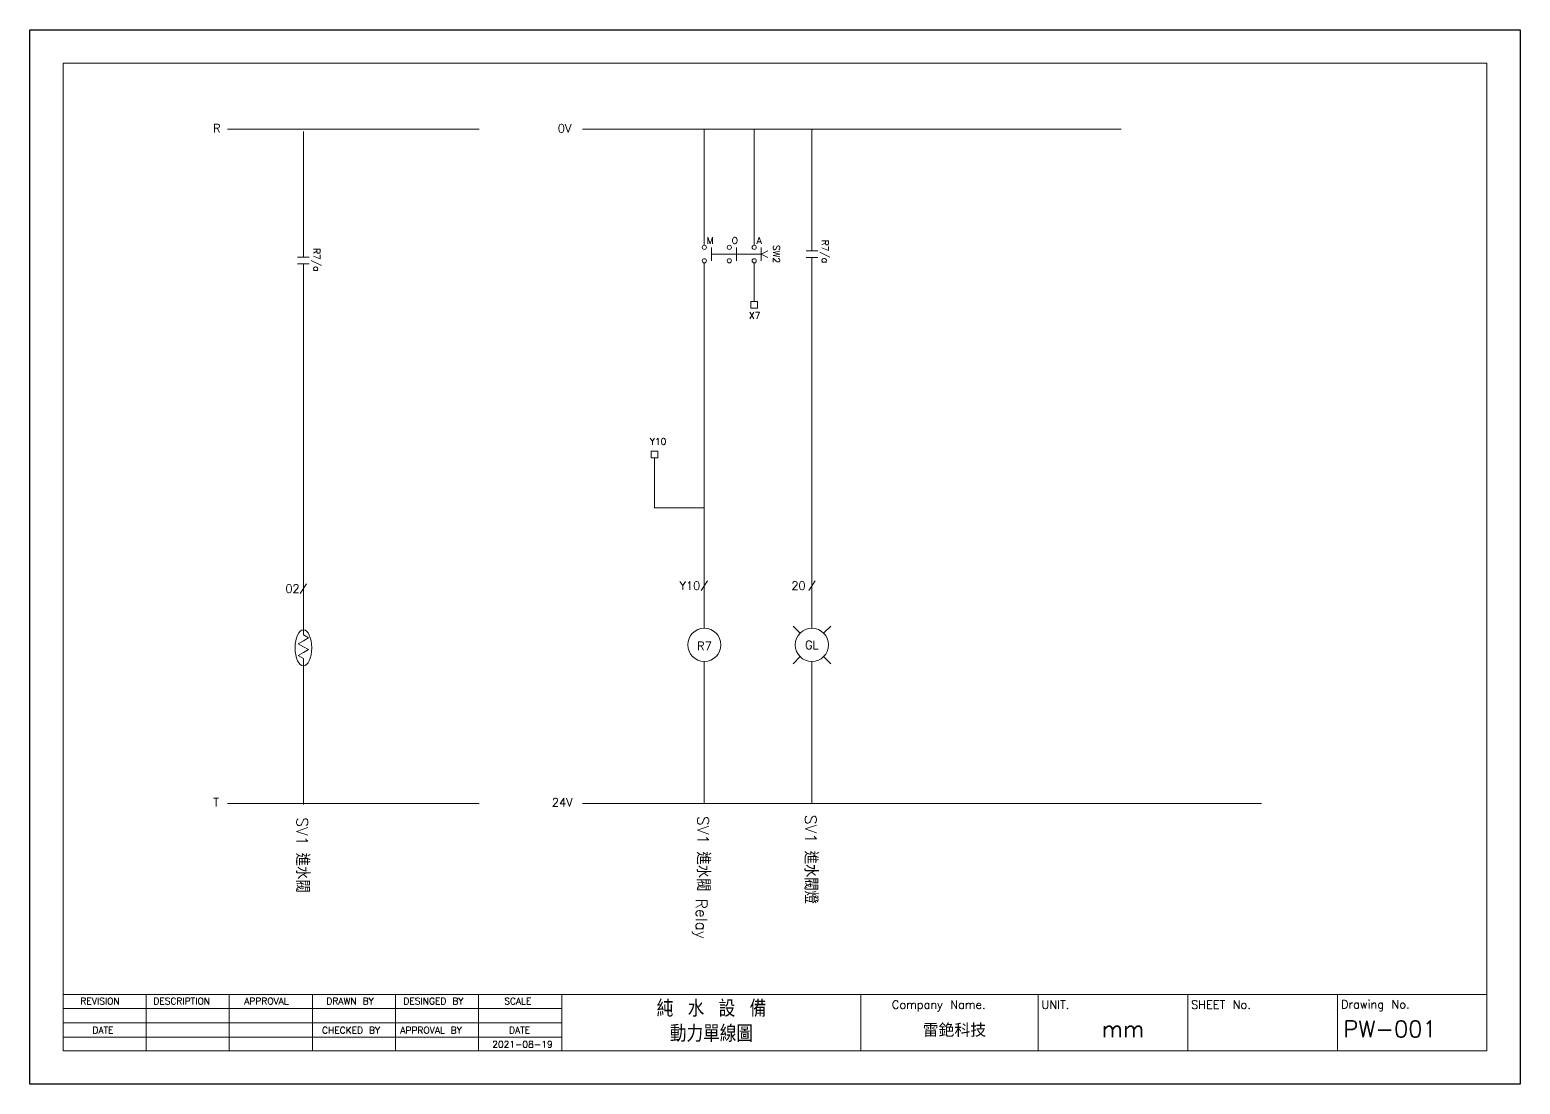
# Model space of a CAD drawing. Header units: millimetres. Extents: x 1497 to 5358, y 966 to 1803.
# Drawn here: x 3279.3 to 3576.3, y 966.4 to 1176.4 of the extents above; entities that cross this region are included whole.
import ezdxf

# ---------------------------------------------------------------- set-up
doc = ezdxf.new("R2010")
doc.units = ezdxf.units.MM
doc.styles.add('rcs', font='txt.shx')
doc.styles.add('ting', font='monotxt.shx', dxfattribs={"height": 800, "bigfont": 'chineset.shx'})
doc.styles.add('型式1', font='')
doc.styles.get('型式1').set_extended_font_data('MingLiU')

msp = doc.modelspace()

# ---------------------------------------------------------------- linework, layer by layer
at = {"lineweight": 0}
for p, q in [((3285.92, 1169.76), (3569.67, 1169.76)), ((3285.92, 973.01), (3285.92, 1169.76)), ((3569.67, 1169.76), (3569.67, 973.01)), ((3318.67, 1156.57), (3368.87, 1156.57)), ((3333.83, 1156.14, 0), (3333.83, 1131.11)), ((3389.45, 1156.57), (3496.78, 1156.57)), ((3413.71, 1156.57, 0), (3413.71, 1135.37, 0)), ((3423.65, 1156.57), (3423.65, 1133.48, 0)), ((3435.15, 1156.57), (3435.15, 1136.7)), ((3413.71, 1136.7, 0), (3413.71, 1133.48, 0)), ((3435.15, 1136.7), (3435.15, 1132.39)), ((3415.12, 1130.39, 0), (3415.12, 1133.06, 0)), ((3415.12, 1131.73, 0), (3425.06, 1131.73, 0)), ((3420.09, 1130.39, 0), (3420.09, 1133.06, 0)), ((3425.06, 1130.39, 0), (3425.06, 1133.06, 0)), ((3425.06, 1131.73, 0), (3426.34, 1132.39, 0)), ((3425.06, 1131.73, 0), (3426.34, 1131.07, 0)), ((3433.99, 1132.39), (3436.31, 1132.39)), ((3332.67, 1131.11), (3334.98, 1131.11)), ((3332.67, 1129.79), (3334.98, 1129.79)), ((3333.83, 1129.79), (3333.82, 1071.42)), ((3413.71, 1129.98, 0), (3413.71, 1126.76, 0)), ((3423.65, 1129.98, 0), (3423.65, 1122.28, 0)), ((3433.99, 1131.07), (3436.31, 1131.07)), ((3435.15, 1131.07), (3435.15, 1126.76)), ((3413.71, 1126.76, 0), (3413.71, 1057.2, 0)), ((3435.15, 1126.76), (3435.15, 1057.2)), ((3422.98, 1122.28, 0), (3424.31, 1122.28, 0)), ((3422.98, 1120.96, 0), (3422.98, 1122.28, 0)), ((3424.31, 1120.96, 0), (3422.98, 1120.96, 0)), ((3424.31, 1122.28, 0), (3424.31, 1120.96, 0)), ((3403.11, 1092.44, 0), (3404.44, 1092.44, 0)), ((3403.11, 1091.11, 0), (3403.11, 1092.44, 0)), ((3404.44, 1091.11, 0), (3403.11, 1091.11, 0)), ((3403.77, 1091.11, 0), (3403.77, 1081.18, 0)), ((3404.44, 1092.44, 0), (3404.44, 1091.11, 0)), ((3413.71, 1081.18, 0), (3403.77, 1081.18, 0)), ((3333.82, 1071.42), (3333.82, 1055.87, 0)), ((3413.09, 1064.7, 0), (3414.33, 1066.66, 0)), ((3434.53, 1064.7), (3435.77, 1066.65)), ((3333.2, 1064.09, 0), (3334.44, 1066.05, 0)), ((3431.4, 1057.63), (3432.8, 1056.23)), ((3438.89, 1057.63), (3437.49, 1056.23)), ((3333.82, 1054.7, 0), (3332.8, 1054.11, 0)), ((3333.82, 1055.87, 0), (3334.84, 1055.29, 0)), ((3333.82, 1054.7, 0), (3334.84, 1055.29, 0)), ((3333.82, 1053.52, 0), (3332.8, 1054.11, 0)), ((3333.82, 1052.34, 0), (3332.8, 1051.75, 0)), ((3333.82, 1051.16, 0), (3332.8, 1051.75, 0)), ((3333.82, 1053.52, 0), (3334.84, 1052.93, 0)), ((3333.82, 1052.34, 0), (3334.84, 1052.93, 0)), ((3432.8, 1051.54), (3431.4, 1050.14)), ((3437.49, 1051.54), (3438.89, 1050.14)), ((3333.82, 1051.15, 0), (3333.82, 1022.06, 0)), ((3333.82, 1050.57, 0), (3333.82, 1022.06, 0)), ((3413.71, 1050.58, 0), (3413.71, 1022.32)), ((3435.15, 1050.57), (3435.15, 1022.32)), ((3318.67, 1022.32), (3368.87, 1022.32)), ((3389.45, 1022.32), (3524.77, 1022.32)), ((3285.92, 984.27), (3569.67, 984.27)), ((3302.48, 973.01), (3302.48, 984.27)), ((3319.04, 972.95), (3319.04, 984.22)), ((3335.6, 972.95), (3335.6, 984.22)), ((3352.16, 972.95), (3352.16, 984.22)), ((3368.73, 972.95), (3368.73, 984.22)), ((3385.29, 973.01), (3385.29, 984.22)), ((3444.91, 973.01), (3444.91, 984.22)), ((3480.24, 973.01), (3480.24, 984.22)), ((3510.05, 973.01), (3510.05, 984.22)), ((3539.86, 973.01), (3539.86, 984.22)), ((3285.92, 981.44), (3385.29, 981.44)), ((3285.92, 978.61), (3385.29, 978.61)), ((3285.92, 975.78), (3385.29, 975.78)), ((3569.67, 973.01), (3285.92, 973.01))]:
    msp.add_line(p, q, dxfattribs=at)
msp.add_lwpolyline([(3576.29, 966.39), (3279.29, 966.39), (3279.29, 1176.39), (3576.29, 1176.39)], close=True)
for centre, radius in [((3413.71, 1133.06, 0), 0.416), ((3418.68, 1133.06, 0), 0.416), ((3423.65, 1133.06, 0), 0.416), ((3413.71, 1130.39, 0), 0.416), ((3418.68, 1130.39, 0), 0.416), ((3423.65, 1130.39, 0), 0.416), ((3413.71, 1053.89, 0), 3.31), ((3435.15, 1053.88), 3.31)]:
    msp.add_circle(centre, radius, dxfattribs=at)
msp.add_ellipse((3333.82, 1053.29, 0), major_axis=(0, 3.62), ratio=0.457446, dxfattribs=at)

# ---------------------------------------------------------------- texts
for s, height, style, p in [('R', 1.66, 'rcs', (3315.83, 1155.94)), ('0V', 1.656, 'rcs', (3384.52, 1155.94)), ('M', 1.32, 'rcs', (3414.18, 1133.75, 0)), ('O', 1.32, 'rcs', (3419.15, 1133.75, 0)), ('A', 1.32, 'rcs', (3424.12, 1133.75, 0)), ('X7', 1.325, 'rcs', (3422.62, 1118.84, 0)), ('Y10', 1.325, 'rcs', (3402.84, 1093.75, 0)), ('Y10', 1.656, 'rcs', (3408.77, 1064.85, 0)), ('20', 1.656, 'rcs', (3431.05, 1064.85)), ('02', 1.656, 'rcs', (3330.22, 1064.25, 0)), ('R7', 1.656, 'rcs', (3412.29, 1052.84, 0)), ('GL', 1.656, 'rcs', (3433.78, 1053.04)), ('T', 1.66, 'rcs', (3315.83, 1021.69)), ('24V', 1.656, 'rcs', (3383.34, 1021.69)), ('REVISION', 1.325, 'rcs', (3289.37, 982.28)), ('DESCRIPTION', 1.3249, 'rcs', (3303.92, 982.28)), ('APPROVAL', 1.325, 'rcs', (3322.02, 982.28)), ('DRAWN BY', 1.325, 'rcs', (3338.4, 982.28)), ('DESINGED BY', 1.3249, 'rcs', (3353.74, 982.28)), ('SCALE', 1.325, 'rcs', (3373.84, 982.28)), ('純 水 設 備', 3.312, 'ting', (3404.21, 979.8)), ('Drawing No.', 1.6562, 'rcs', (3540.58, 981.46)), ('Company Name.', 1.6562, 'rcs', (3451.09, 981.4)), ('UNIT.', 1.656, 'rcs', (3480.9, 981.4)), ('SHEET No.', 1.656, 'rcs', (3510.71, 981.4)), ('DATE', 1.325, 'rcs', (3291.78, 976.49)), ('CHECKED BY', 1.325, 'rcs', (3337.53, 976.46)), ('APPROVAL BY', 1.3249, 'rcs', (3353.14, 976.46)), ('DATE', 1.325, 'rcs', (3374.8, 976.49)), ('動力單線圖', 3.312, 'ting', (3406.85, 974.81)), ('雷銫科技', 2.319, '型式1', (3457.23, 976.06)), ('mm', 3.312, 'rcs', (3492.89, 975.72)), ('PW-001', 3.312, 'rcs', (3541.06, 975.72)), ('2021-08-19', 1.325, 'rcs', (3371.44, 973.66))]:
    msp.add_text(s, height=height, dxfattribs=dict(at, style=style)).set_placement(p)
for s, height, style, p in [('R7/a', 1.325, 'rcs', (3335.82, 1132.9)), ('SW2', 1.325, 'rcs', (3427.41, 1133.55, 0)), ('R7/a', 1.325, 'rcs', (3437.14, 1134.56)), ('SV1', 2.268, 'rcs', (3332.45, 1019.55, 0)), ('SV1', 2.268, 'rcs', (3412.34, 1019.81, 0)), ('SV1', 2.268, 'rcs', (3433.78, 1020.04)), ('進水閥燈', 2.65, 'ting', (3433.65, 1012.89)), ('進水閥', 2.65, 'ting', (3332.32, 1012.47, 0)), ('進水閥', 2.65, 'ting', (3412.21, 1012.73, 0)), ('Relay', 2.268, 'rcs', (3412.02, 1003.33, 0))]:
    msp.add_text(s, height=height, rotation=270, dxfattribs=dict(at, style=style)).set_placement(p)

doc.saveas('drawing.dxf')
